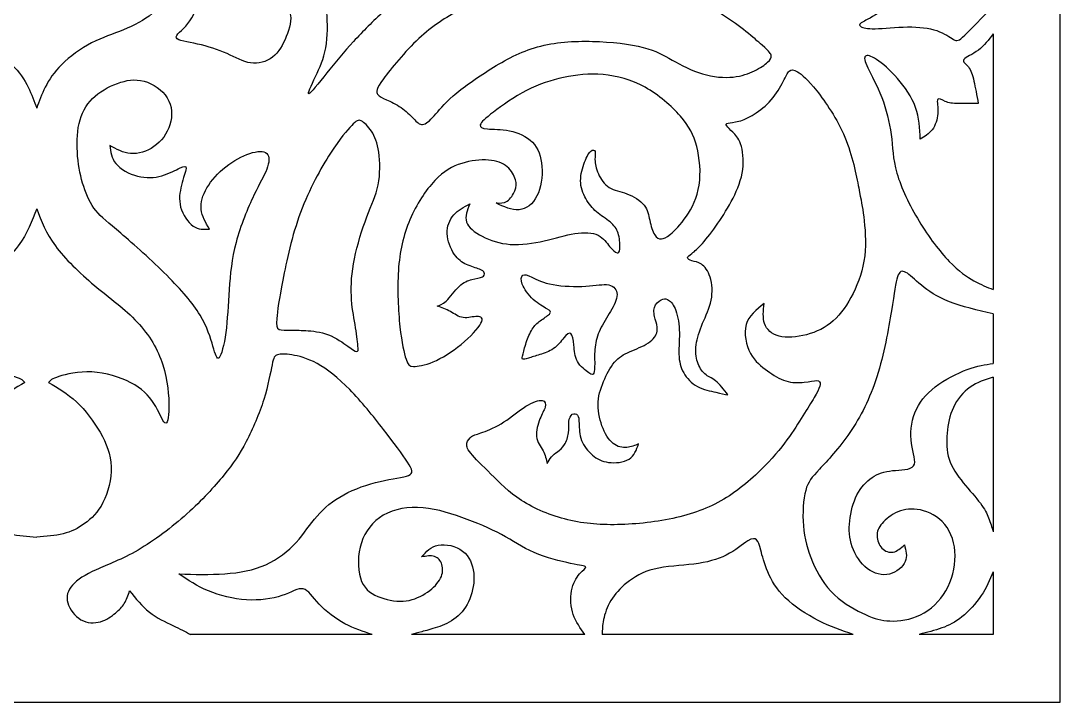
# Model space of a CAD drawing. Header units: millimetres. Extents: x 169 to 447, y 9 to 409.
# Drawn here: x 306.1 to 447.2, y 8.9 to 101.4 of the extents above; entities that cross this region are included whole.
import ezdxf

# ---------------------------------------------------------------- set-up
doc = ezdxf.new("R2010")
doc.units = ezdxf.units.MM
for name, color, linetype in [('Default', 7, 'Continuous'), ('DV1_Layer_1', 7, 'Continuous'), ('Layer_1', 7, 'Continuous')]:
    doc.layers.add(name, color=color, linetype=linetype)

# ---------------------------------------------------------------- blocks, each defined once
blk = doc.blocks.new('SE')
at = {"layer": 'DV1_Layer_1', "color": 7, "linetype": 'Continuous'}
for points, knots in [([(369.37, 127.8), (369.92, 127.35), (370.48, 126.91), (370.9, 124.99), (370.77, 123.53), (370.06, 121.95), (369.35, 120.38), (368.06, 118.69), (366.51, 117.27), (364.97, 115.85), (363.18, 114.69), (362.05, 113.7), (360.93, 112.7), (360.47, 111.87), (360.28, 110.77), (360.09, 109.66), (360.18, 108.28), (359.39, 106.88), (358.61, 105.48), (356.94, 104.06), (355.44, 102.68), (353.93, 101.31), (352.57, 99.97), (351.29, 98.57), (350.01, 97.17), (348.81, 95.71), (347.67, 94.3), (346.53, 92.89), (345.46, 91.53), (345.22, 91.46), (344.98, 91.4), (345.57, 92.62), (346.71, 95.03), (347.26, 96.21), (347.53, 97.73), (347.8, 99.25), (347.8, 101.11), (347.65, 102.51), (347.5, 103.91), (347.19, 104.85), (345.99, 106.47), (345.09, 107.15), (344.1, 107.38), (343.1, 107.61), (342.01, 107.39), (341.2, 106.82), (340.39, 106.25), (339.86, 105.33), (339.34, 104.41), (339.78, 104.54), (340.21, 104.67), (340.87, 104.39), (341.53, 104.11), (342.4, 103.41), (342.67, 102.47), (342.95, 101.53), (342.62, 100.34), (341.72, 98.14), (341.15, 97.11), (340.31, 96.45), (339.47, 95.8), (338.35, 95.51), (337.32, 95.66), (336.28, 95.82), (335.31, 96.41), (334.12, 96.93), (332.93, 97.46), (331.51, 97.92), (330.13, 98.22), (328.75, 98.53), (327.42, 98.68), (327.24, 99.06), (327.07, 99.45), (328.05, 100.06), (328.81, 101.01), (329.56, 101.96), (330.09, 103.25), (330.38, 104.37), (330.68, 105.48), (330.74, 106.42), (330.68, 107.15), (330.61, 107.87), (330.41, 108.37), (330.22, 108.88)], [0, 0, 0, 0, 0.033333, 0.033333, 0.066667, 0.066667, 0.066667, 0.1, 0.1, 0.1, 0.133333, 0.133333, 0.133333, 0.166667, 0.166667, 0.166667, 0.2, 0.2, 0.2, 0.233333, 0.233333, 0.233333, 0.266667, 0.266667, 0.266667, 0.3, 0.3, 0.3, 0.333333, 0.333333, 0.333333, 0.366667, 0.366667, 0.4, 0.4, 0.4, 0.433333, 0.433333, 0.433333, 0.466667, 0.466667, 0.5, 0.5, 0.5, 0.533333, 0.533333, 0.533333, 0.566667, 0.566667, 0.566667, 0.6, 0.6, 0.6, 0.633333, 0.633333, 0.633333, 0.666667, 0.666667, 0.7, 0.7, 0.7, 0.733333, 0.733333, 0.733333, 0.766667, 0.766667, 0.766667, 0.8, 0.8, 0.8, 0.833333, 0.833333, 0.833333, 0.866667, 0.866667, 0.866667, 0.9, 0.9, 0.9, 0.933333, 0.933333, 0.933333, 1, 1, 1, 1]), ([(438.15, 124.82), (437.63, 123.35), (437.1, 121.89), (436.17, 119.78), (435.24, 117.67), (433.91, 114.91), (430.58, 109.81), (428.59, 107.47), (426.77, 105.74), (424.94, 104), (423.28, 102.86), (421.05, 101.5), (419.91, 101.07), (419.96, 100.72), (420.22, 100.56), (420.48, 100.41), (420.98, 100.28), (422.11, 100.31), (423.23, 100.34), (424.98, 100.54), (426.53, 100.55), (428.08, 100.57), (429.43, 100.41), (430.48, 100.05), (431.53, 99.69), (432.28, 99.13), (432.76, 98.86), (433.23, 98.59), (433.43, 98.62), (434.28, 99.41), (435.13, 100.21), (436.64, 101.79), (438.15, 103.36)], [0, 0, 0, 0, 0.076923, 0.076923, 0.076923, 0.153846, 0.153846, 0.230769, 0.230769, 0.230769, 0.307692, 0.307692, 0.384615, 0.461538, 0.461538, 0.461538, 0.538462, 0.538462, 0.538462, 0.615385, 0.615385, 0.615385, 0.692308, 0.692308, 0.692308, 0.769231, 0.769231, 0.769231, 0.846154, 0.846154, 0.846154, 1, 1, 1, 1]), ([(290.23, 108.07), (290.18, 107.18), (290.13, 106.29), (290.47, 105.31), (290.81, 104.32), (291.53, 103.25), (292.6, 102.36), (293.67, 101.46), (295.09, 100.74), (296.51, 100.16), (297.94, 99.58), (299.36, 99.14), (302.29, 97.61), (303.8, 96.52), (304.88, 95.46), (305.96, 94.4), (306.62, 93.37), (307.11, 92.38), (307.61, 91.4), (307.95, 90.46), (308.28, 89.52)], [0, 0, 0, 0, 0.125, 0.125, 0.125, 0.25, 0.25, 0.25, 0.375, 0.375, 0.375, 0.5, 0.5, 0.625, 0.625, 0.625, 0.75, 0.75, 0.75, 1, 1, 1, 1]), ([(326.34, 108.07), (326.38, 107.18), (326.43, 106.29), (326.09, 105.31), (325.76, 104.32), (325.04, 103.25), (323.96, 102.36), (322.89, 101.46), (321.47, 100.74), (320.05, 100.16), (318.63, 99.58), (317.21, 99.14), (314.27, 97.61), (312.77, 96.52), (311.68, 95.46), (310.6, 94.4), (309.94, 93.37), (309.45, 92.38), (308.95, 91.4), (308.62, 90.46), (308.28, 89.52)], [0, 0, 0, 0, 0.125, 0.125, 0.125, 0.25, 0.25, 0.25, 0.375, 0.375, 0.375, 0.5, 0.5, 0.625, 0.625, 0.625, 0.75, 0.75, 0.75, 1, 1, 1, 1]), ([(365.8, 102.87), (367.84, 103.91), (370.16, 104.85), (373.03, 105.64), (375.91, 106.42), (379.34, 107.06), (382.99, 107.02), (386.65, 106.97), (390.52, 106.25), (396.86, 104.5), (399.33, 103.47), (401.54, 102.1), (403.75, 100.74), (405.7, 99.03), (406.76, 98.07), (407.82, 97.11), (407.99, 96.89), (408.01, 96.64), (408.04, 96.39), (407.9, 96.1), (407.52, 95.75), (407.14, 95.4), (406.5, 94.99), (405.73, 94.6), (404.95, 94.22), (404.03, 93.87), (402.83, 93.75), (401.63, 93.63), (400.14, 93.74), (398.67, 94.18), (397.21, 94.61), (395.77, 95.38), (393.36, 96.74), (392.4, 97.33), (390.64, 97.77), (388.88, 98.22), (386.32, 98.53), (383.75, 98.59), (381.18, 98.66), (378.6, 98.49), (376.28, 97.84), (373.96, 97.19), (371.9, 96.08), (369.94, 94.85), (367.97, 93.63), (366.09, 92.3), (364.81, 91.18), (363.53, 90.06), (362.85, 89.17), (362.25, 88.49), (361.65, 87.81), (361.12, 87.35), (360.68, 87.31), (360.25, 87.27), (359.9, 87.64), (358.98, 88.58), (358.41, 89.15), (357.75, 89.61), (357.1, 90.06), (356.35, 90.41), (355.2, 90.94), (354.78, 91.11), (354.57, 91.41), (354.36, 91.71), (354.36, 92.12), (356.33, 94.88), (358.3, 97.22), (360.16, 98.96), (362.02, 100.69), (363.77, 101.83), (365.8, 102.87)], [0, 0, 0, 0, 0.038462, 0.038462, 0.038462, 0.076923, 0.076923, 0.076923, 0.115385, 0.115385, 0.153846, 0.153846, 0.153846, 0.192308, 0.192308, 0.192308, 0.230769, 0.230769, 0.230769, 0.269231, 0.269231, 0.269231, 0.307692, 0.307692, 0.307692, 0.346154, 0.346154, 0.346154, 0.384615, 0.384615, 0.384615, 0.423077, 0.423077, 0.461538, 0.461538, 0.461538, 0.5, 0.5, 0.5, 0.538462, 0.538462, 0.538462, 0.576923, 0.576923, 0.576923, 0.615385, 0.615385, 0.615385, 0.653846, 0.653846, 0.653846, 0.692308, 0.692308, 0.692308, 0.730769, 0.730769, 0.769231, 0.769231, 0.769231, 0.807692, 0.807692, 0.846154, 0.846154, 0.846154, 0.884615, 0.884615, 0.923077, 0.923077, 0.923077, 1, 1, 1, 1]), ([(438.15, 99.62), (437.54, 98.81), (436.93, 98), (436.14, 97.41), (435.35, 96.82), (434.39, 96.45), (434.16, 96.13), (433.93, 95.82), (434.43, 95.55), (434.78, 95.12), (435.13, 94.68), (435.33, 94.07), (435.53, 93.21), (435.72, 92.36), (435.92, 91.27), (436.12, 90.17), (435.13, 90.15), (434.15, 90.13), (433.4, 90.15), (432.64, 90.17), (432.12, 90.24), (431.15, 90.63), (430.72, 90.96), (430.6, 90.71), (430.48, 90.46), (430.67, 89.63), (430.63, 88.81), (430.58, 87.99), (430.3, 87.18), (429.86, 86.6), (429.43, 86.02), (428.83, 85.67), (428.24, 85.32), (428.18, 86.76), (428.11, 88.21), (427.61, 89.62), (427.11, 91.03), (426.17, 92.41), (425.16, 93.55), (424.15, 94.7), (423.08, 95.62), (422.3, 96.13), (421.51, 96.65), (421.01, 96.76), (420.59, 96.41), (420.68, 95.95), (421.13, 95), (421.57, 94.05), (422.38, 92.6), (423.01, 90.99), (423.63, 89.39), (424.07, 87.62), (424.29, 85.94), (424.5, 84.27), (424.5, 82.69), (425.07, 80.72), (425.64, 78.74), (426.78, 76.35), (429.4, 72.02), (430.89, 70.07), (432.18, 68.73), (433.47, 67.38), (434.57, 66.64), (435.53, 66.11), (436.49, 65.57), (437.32, 65.24), (438.15, 64.91)], [0, 0, 0, 0, 0.041667, 0.041667, 0.041667, 0.083333, 0.083333, 0.083333, 0.125, 0.125, 0.125, 0.166667, 0.166667, 0.166667, 0.208333, 0.208333, 0.208333, 0.25, 0.25, 0.25, 0.291667, 0.291667, 0.333333, 0.333333, 0.333333, 0.375, 0.375, 0.375, 0.416667, 0.416667, 0.416667, 0.458333, 0.458333, 0.458333, 0.5, 0.5, 0.5, 0.541667, 0.541667, 0.541667, 0.583333, 0.583333, 0.583333, 0.625, 0.625, 0.666667, 0.666667, 0.666667, 0.708333, 0.708333, 0.708333, 0.75, 0.75, 0.75, 0.791667, 0.791667, 0.791667, 0.833333, 0.833333, 0.875, 0.875, 0.875, 0.916667, 0.916667, 0.916667, 1, 1, 1, 1]), ([(419.88, 78.71), (419.54, 80.44), (419.04, 83.11), (418, 85.59), (416.96, 88.07), (415.38, 90.37), (414.18, 91.88), (412.98, 93.39), (412.15, 94.11), (411.58, 94.46), (411.01, 94.81), (410.7, 94.79), (410.45, 94.55), (410.2, 94.31), (410, 93.85), (409.63, 93.14), (409.26, 92.43), (408.71, 91.46), (407.31, 89.85), (406.46, 89.19), (404.93, 88.23), (404.25, 87.92), (403.63, 87.76), (403.01, 87.59), (402.44, 87.57), (401.85, 87.44), (401.82, 87.33), (401.97, 87.12), (402.11, 86.92), (402.41, 86.61), (402.78, 86.26), (403.14, 85.91), (403.55, 85.52), (403.85, 84.67), (404.14, 83.83), (404.32, 82.54), (404.14, 81.22), (403.97, 79.89), (403.44, 78.54), (402.82, 77.3), (402.2, 76.07), (401.47, 74.95), (400.74, 73.9), (400.01, 72.85), (399.27, 71.87), (398.66, 71.18), (398.06, 70.49), (397.6, 70.1), (397.25, 69.82), (396.9, 69.55), (396.66, 69.4), (396.66, 69.23), (396.66, 69.07), (396.9, 68.89), (397.25, 68.8), (397.6, 68.7), (398.06, 68.68), (398.52, 68.37), (398.98, 68.06), (399.44, 67.47), (399.71, 66.6), (399.99, 65.72), (400.07, 64.56), (399.86, 63.47), (399.64, 62.38), (399.11, 61.35), (398.69, 60.33), (398.26, 59.31), (397.93, 58.31), (397.81, 57.42), (397.69, 56.54), (397.78, 55.77), (398, 55.09), (398.22, 54.42), (398.57, 53.82), (398.99, 53.46), (399.42, 53.1), (399.92, 52.97), (400.46, 52.53), (400.99, 52.1), (401.56, 51.35), (402.13, 50.61), (401.67, 50.72), (401.21, 50.83), (400.49, 50.98), (399.77, 51.13), (398.78, 51.33), (397.98, 51.77), (397.17, 52.21), (396.53, 52.88), (396.12, 53.62), (395.7, 54.35), (395.5, 55.14), (395.47, 56.13), (395.44, 57.13), (395.57, 58.33), (395.53, 59.46), (395.48, 60.58), (395.04, 62.68), (394.26, 63.38), (393.62, 63.71), (393.38, 63.69), (393.05, 63.5), (392.73, 63.32), (392.31, 62.97), (392.16, 62.49), (392, 62), (392.11, 61.39), (392.26, 60.88), (392.4, 60.36), (392.57, 59.95), (392.53, 59.45), (392.49, 58.94), (392.22, 58.35), (391.59, 57.86), (390.95, 57.37), (389.95, 56.97), (389.1, 56.61), (388.24, 56.25), (387.54, 55.92), (386.94, 55.3), (386.34, 54.68), (385.84, 53.76), (385.4, 52.79), (384.96, 51.81), (384.59, 50.78), (384.51, 49.69), (384.44, 48.6), (384.66, 47.44), (385.03, 46.42), (385.4, 45.4), (385.92, 44.53), (386.53, 44.04), (387.13, 43.55), (387.8, 43.44), (388.4, 43.49), (388.99, 43.55), (389.49, 43.76), (389.99, 43.98), (389.71, 43.17), (389.42, 42.36), (388.7, 41.9), (387.98, 41.45), (386.82, 41.34), (385.91, 41.46), (385.01, 41.58), (384.35, 41.93), (383.74, 42.45), (383.12, 42.98), (382.56, 43.68), (382.26, 44.45), (381.97, 45.23), (381.94, 46.08), (381.9, 47.31), (381.88, 47.68), (381.71, 47.89), (381.55, 48.09), (381.24, 48.14), (381, 47.99), (380.76, 47.83), (380.59, 47.48), (380.53, 47.03), (380.48, 46.59), (380.54, 46.04), (380.48, 45.47), (380.41, 44.9), (380.22, 44.31), (379.94, 43.87), (379.67, 43.44), (379.32, 43.15), (379, 42.91), (378.68, 42.67), (378.4, 42.47), (378.17, 42.21), (377.94, 41.95), (377.77, 41.62), (377.59, 41.29), (377.46, 41.88), (377.33, 42.47), (376.72, 43.63), (376.24, 44.2), (376.14, 44.96), (376.04, 45.71), (376.32, 46.65), (376.89, 48.05), (377.18, 48.51), (377.3, 48.95), (377.42, 49.38), (377.37, 49.8), (376.92, 49.87), (376.48, 49.93), (375.62, 49.65), (374.69, 49.07), (373.76, 48.49), (372.76, 47.61), (371.72, 46.95), (370.68, 46.28), (369.61, 45.82), (368.85, 45.55), (368.1, 45.27), (367.66, 45.19), (367.01, 44.77), (366.79, 44.44), (366.7, 44.09), (366.61, 43.74), (366.66, 43.37), (367.2, 42.69), (367.75, 42.01), (368.8, 41.03), (369.95, 39.88), (371.1, 38.73), (372.34, 37.42), (374.09, 36.3), (375.84, 35.17), (378.09, 34.23), (380.39, 33.67), (382.69, 33.11), (385.03, 32.94), (387.63, 33.03), (390.23, 33.11), (393.1, 33.46), (395.61, 34.09), (398.13, 34.71), (400.29, 35.61), (402.32, 36.93), (404.34, 38.25), (406.22, 40), (407.63, 41.5), (409.04, 43), (409.98, 44.25), (411.56, 46.54), (412.19, 47.59), (412.75, 48.49), (413.31, 49.38), (413.79, 50.13), (414.12, 50.72), (414.44, 51.31), (414.62, 51.75), (414.65, 52.05), (414.68, 52.36), (414.58, 52.53), (414.21, 52.55), (413.85, 52.56), (413.24, 52.4), (412.49, 52.33), (411.73, 52.25), (410.84, 52.25), (409.98, 52.51), (409.13, 52.77), (408.32, 53.3), (407.49, 53.89), (406.66, 54.48), (405.8, 55.14), (404.6, 57.37), (404.25, 58.94), (404.6, 60.15), (404.95, 61.35), (406, 62.18), (407.05, 63.01), (406.94, 62.05), (406.83, 61.09), (407.11, 60.29), (407.38, 59.49), (408.04, 58.86), (410.09, 58.33), (411.49, 58.44), (412.81, 58.79), (414.14, 59.14), (415.38, 59.73), (416.44, 60.67), (417.51, 61.61), (418.38, 62.9), (419.12, 64.4), (419.87, 65.9), (421.09, 69.31), (420.74, 73.38), (420.57, 74.79), (420.39, 76.2), (420.22, 76.99), (419.88, 78.71)], [0, 0, 0, 0, 0.010101, 0.010101, 0.010101, 0.020202, 0.020202, 0.020202, 0.030303, 0.030303, 0.030303, 0.040404, 0.040404, 0.040404, 0.050505, 0.050505, 0.050505, 0.060606, 0.060606, 0.070707, 0.070707, 0.080808, 0.080808, 0.080808, 0.090909, 0.090909, 0.10101, 0.10101, 0.10101, 0.111111, 0.111111, 0.111111, 0.121212, 0.121212, 0.121212, 0.131313, 0.131313, 0.131313, 0.141414, 0.141414, 0.141414, 0.151515, 0.151515, 0.151515, 0.161616, 0.161616, 0.161616, 0.171717, 0.171717, 0.171717, 0.181818, 0.181818, 0.181818, 0.191919, 0.191919, 0.191919, 0.20202, 0.20202, 0.20202, 0.212121, 0.212121, 0.212121, 0.222222, 0.222222, 0.222222, 0.232323, 0.232323, 0.232323, 0.242424, 0.242424, 0.242424, 0.252525, 0.252525, 0.252525, 0.262626, 0.262626, 0.262626, 0.272727, 0.272727, 0.272727, 0.282828, 0.282828, 0.282828, 0.292929, 0.292929, 0.292929, 0.30303, 0.30303, 0.30303, 0.313131, 0.313131, 0.313131, 0.323232, 0.323232, 0.323232, 0.333333, 0.333333, 0.333333, 0.343434, 0.353535, 0.353535, 0.363636, 0.363636, 0.363636, 0.373737, 0.373737, 0.373737, 0.383838, 0.383838, 0.383838, 0.393939, 0.393939, 0.393939, 0.40404, 0.40404, 0.40404, 0.414141, 0.414141, 0.414141, 0.424242, 0.424242, 0.424242, 0.434343, 0.434343, 0.434343, 0.444444, 0.444444, 0.444444, 0.454545, 0.454545, 0.454545, 0.464646, 0.464646, 0.464646, 0.474747, 0.474747, 0.474747, 0.484848, 0.484848, 0.484848, 0.494949, 0.494949, 0.494949, 0.505051, 0.505051, 0.505051, 0.515152, 0.515152, 0.515152, 0.525253, 0.525253, 0.525253, 0.535354, 0.535354, 0.545455, 0.545455, 0.545455, 0.555556, 0.555556, 0.555556, 0.565657, 0.565657, 0.565657, 0.575758, 0.575758, 0.575758, 0.585859, 0.585859, 0.585859, 0.59596, 0.59596, 0.59596, 0.606061, 0.606061, 0.606061, 0.616162, 0.616162, 0.616162, 0.626263, 0.626263, 0.636364, 0.636364, 0.636364, 0.646465, 0.646465, 0.656566, 0.656566, 0.656566, 0.666667, 0.666667, 0.666667, 0.676768, 0.676768, 0.676768, 0.686869, 0.686869, 0.686869, 0.69697, 0.69697, 0.69697, 0.707071, 0.707071, 0.717172, 0.717172, 0.717172, 0.727273, 0.727273, 0.727273, 0.737374, 0.737374, 0.737374, 0.747475, 0.747475, 0.747475, 0.757576, 0.757576, 0.757576, 0.767677, 0.767677, 0.767677, 0.777778, 0.777778, 0.777778, 0.787879, 0.787879, 0.787879, 0.79798, 0.79798, 0.79798, 0.808081, 0.808081, 0.818182, 0.818182, 0.818182, 0.828283, 0.828283, 0.828283, 0.838384, 0.838384, 0.838384, 0.848485, 0.848485, 0.848485, 0.858586, 0.858586, 0.858586, 0.868687, 0.868687, 0.868687, 0.878788, 0.878788, 0.878788, 0.888889, 0.888889, 0.89899, 0.89899, 0.89899, 0.909091, 0.909091, 0.909091, 0.919192, 0.919192, 0.919192, 0.929293, 0.929293, 0.939394, 0.939394, 0.939394, 0.949495, 0.949495, 0.949495, 0.959596, 0.959596, 0.959596, 0.969697, 0.979798, 0.979798, 0.979798, 1, 1, 1, 1]), ([(333.05, 55.67), (333.35, 55.99), (333.72, 57.37), (333.95, 59.08), (334.18, 60.8), (334.26, 62.86), (334.41, 64.92), (334.55, 66.99), (334.75, 69.07), (335.35, 71.32), (335.95, 73.57), (336.95, 76), (337.76, 77.7), (338.57, 79.39), (339.19, 80.35), (339.52, 81.25), (339.86, 82.15), (339.93, 82.98), (339.52, 83.37), (339.12, 83.77), (338.25, 83.72), (337.22, 83.38), (336.19, 83.04), (335.01, 82.41), (333.96, 81.58), (332.91, 80.75), (331.07, 78.69), (330.5, 76.72), (330.61, 75.79), (330.72, 74.86), (331.22, 73.99), (331.73, 73.11), (330.98, 73.07), (330.24, 73.03), (329.52, 73.53), (328.8, 74.03), (328.1, 75.08), (327.82, 76.11), (327.55, 77.14), (327.7, 78.15), (327.94, 79.09), (328.18, 80.03), (328.51, 80.9), (328.55, 81.32), (328.58, 81.73), (328.32, 81.69), (327.74, 81.42), (327.16, 81.14), (326.26, 80.64), (325.25, 80.35), (324.25, 80.07), (323.13, 80), (321.98, 80.3), (320.84, 80.59), (319.65, 81.25), (319.02, 82.01), (318.39, 82.76), (318.3, 83.61), (318.21, 84.47), (319.11, 83.96), (320, 83.46), (321.03, 83.37), (322.06, 83.28), (323.22, 83.61), (325.19, 85.01), (326, 86.08), (326.74, 88.49), (326.68, 89.82), (326.01, 90.92), (325.34, 92.01), (324.07, 92.86), (322.85, 93.19), (321.62, 93.52), (320.44, 93.32), (319.23, 92.88), (318.01, 92.43), (316.77, 91.73), (315.85, 90.82), (314.93, 89.91), (314.34, 88.8), (314.03, 87.44), (313.73, 86.08), (313.71, 84.49), (313.84, 83), (313.97, 81.51), (314.25, 80.14), (314.66, 78.89), (315.06, 77.64), (315.59, 76.53), (316.32, 75.62), (317.05, 74.71), (317.99, 74.01), (319.71, 72.55), (321.43, 71.08), (323.92, 68.85), (325.93, 66.85), (327.94, 64.85), (329.47, 63.08), (330.46, 61.45), (331.44, 59.82), (331.88, 58.33), (332.21, 57.21), (332.54, 56.1), (332.76, 55.36), (333.05, 55.67)], [0, 0, 0, 0, 0.027027, 0.027027, 0.027027, 0.054054, 0.054054, 0.054054, 0.081081, 0.081081, 0.081081, 0.108108, 0.108108, 0.108108, 0.135135, 0.135135, 0.135135, 0.162162, 0.162162, 0.162162, 0.189189, 0.189189, 0.189189, 0.216216, 0.216216, 0.216216, 0.243243, 0.27027, 0.27027, 0.27027, 0.297297, 0.297297, 0.297297, 0.324324, 0.324324, 0.324324, 0.351351, 0.351351, 0.351351, 0.378378, 0.378378, 0.378378, 0.405405, 0.405405, 0.405405, 0.432432, 0.432432, 0.432432, 0.459459, 0.459459, 0.459459, 0.486486, 0.486486, 0.486486, 0.513514, 0.513514, 0.513514, 0.540541, 0.540541, 0.540541, 0.567568, 0.567568, 0.567568, 0.594595, 0.594595, 0.621622, 0.621622, 0.648649, 0.648649, 0.648649, 0.675676, 0.675676, 0.675676, 0.702703, 0.702703, 0.702703, 0.72973, 0.72973, 0.72973, 0.756757, 0.756757, 0.756757, 0.783784, 0.783784, 0.783784, 0.810811, 0.810811, 0.810811, 0.837838, 0.837838, 0.837838, 0.864865, 0.864865, 0.864865, 0.891892, 0.891892, 0.891892, 0.918919, 0.918919, 0.918919, 0.945946, 0.945946, 0.945946, 1, 1, 1, 1]), ([(374.8, 91.93), (376.48, 92.8), (378.12, 93.32), (379.82, 93.68), (381.53, 94.05), (383.3, 94.24), (385.17, 94.08), (387.04, 93.91), (389.01, 93.39), (390.87, 92.36), (392.73, 91.33), (394.48, 89.8), (395.67, 88.45), (396.86, 87.09), (397.49, 85.91), (397.9, 84.33), (398.3, 82.76), (398.48, 80.79), (397.95, 77.4), (397.25, 75.98), (396.49, 74.85), (395.72, 73.73), (394.89, 72.9), (394.31, 72.42), (393.73, 71.93), (393.4, 71.8), (393.09, 71.79), (392.77, 71.78), (392.46, 71.89), (392.19, 72.34), (391.92, 72.79), (391.68, 73.57), (391.51, 74.31), (391.35, 75.04), (391.26, 75.72), (390.75, 76.35), (390.23, 76.99), (389.29, 77.58), (388.41, 77.92), (387.52, 78.25), (386.69, 78.34), (386.02, 78.76), (385.36, 79.17), (384.85, 79.92), (384.54, 80.63), (384.22, 81.34), (384.09, 82.02), (384.08, 82.54), (384.07, 83.07), (384.17, 83.44), (384.02, 83.88), (383.5, 84.01), (382.84, 82.69), (382.57, 81.91), (382.29, 81.12), (382.07, 80.2), (382.14, 79.34), (382.21, 78.47), (382.56, 77.66), (382.98, 76.99), (383.41, 76.31), (383.91, 75.76), (385.11, 74.8), (385.81, 74.38), (386.32, 73.92), (386.82, 73.46), (387.13, 72.96), (387.29, 72.32), (387.45, 71.67), (387.48, 70.88), (387.44, 70.42), (387.41, 69.97), (387.32, 69.83), (387.08, 69.91), (386.84, 69.99), (386.06, 70.56), (385.27, 71.91), (384.5, 72.28), (383.74, 72.66), (382.6, 72.72), (381.34, 72.52), (380.08, 72.33), (378.71, 71.87), (377.2, 71.52), (375.69, 71.17), (374.05, 70.93), (371.12, 71.15), (369.83, 71.61), (368.77, 72.15), (367.71, 72.7), (366.87, 73.33), (366.63, 74.08), (366.39, 74.82), (366.74, 75.67), (367.09, 76.53), (366.28, 76.11), (365.47, 75.7), (364.9, 75.04), (364.32, 74.38), (363.97, 73.49), (364.01, 72.5), (364.05, 71.52), (364.49, 70.45), (364.98, 69.71), (365.47, 68.98), (366.02, 68.59), (367.27, 68.02), (367.97, 67.84), (368.39, 67.68), (368.82, 67.52), (368.97, 67.36), (369.04, 67.18), (369.11, 66.99), (369.08, 66.77), (368.79, 66.63), (368.49, 66.49), (367.92, 66.42), (367.37, 66.28), (366.81, 66.14), (366.26, 65.92), (365.66, 65.35), (365.06, 64.78), (364.4, 63.86), (363.89, 63.36), (363.37, 62.86), (363, 62.77), (362.63, 62.68), (363.24, 62.46), (363.86, 62.25), (364.44, 61.93), (365.02, 61.61), (365.56, 61.2), (366.2, 61.11), (366.83, 61.02), (367.55, 61.26), (368.09, 61.27), (368.62, 61.28), (368.97, 61.06), (368.23, 59.66), (367.14, 58.48), (365.9, 57.47), (364.67, 56.45), (363.29, 55.6), (362.12, 55.1), (360.95, 54.61), (359.99, 54.48), (358.85, 54.5), (358.67, 54.66), (358.42, 55.45), (358.17, 56.25), (357.84, 57.7), (357.6, 59.86), (357.36, 62.03), (357.21, 64.91), (357.56, 70.05), (358.06, 72.31), (359.83, 76.48), (361.1, 78.41), (362.33, 79.7), (363.55, 80.99), (364.73, 81.64), (365.98, 82.04), (367.22, 82.43), (369.85, 82.69), (371.55, 82.08), (372.16, 81.58), (372.76, 81.08), (373.11, 80.38), (373.27, 79.82), (373.44, 79.26), (373.41, 78.85), (373.21, 78.33), (373, 77.82), (372.6, 77.2), (372.15, 76.91), (371.69, 76.61), (371.16, 76.64), (370.64, 76.66), (371.71, 76.16), (372.78, 75.65), (374.75, 75.83), (375.64, 76.5), (376.2, 77.61), (376.76, 78.71), (376.98, 80.24), (376.78, 82.94), (376.37, 84.09), (375.58, 84.91), (374.79, 85.73), (373.63, 86.22), (372.48, 86.45), (371.34, 86.68), (370.2, 86.65), (369.47, 86.72), (368.73, 86.78), (368.41, 86.94), (368.51, 87.28), (368.62, 87.62), (369.17, 88.14), (370.3, 89), (371.42, 89.87), (373.13, 91.07), (374.8, 91.93)], [0, 0, 0, 0, 0.013514, 0.013514, 0.013514, 0.027027, 0.027027, 0.027027, 0.040541, 0.040541, 0.040541, 0.054054, 0.054054, 0.054054, 0.067568, 0.067568, 0.067568, 0.081081, 0.081081, 0.094595, 0.094595, 0.094595, 0.108108, 0.108108, 0.108108, 0.121622, 0.121622, 0.121622, 0.135135, 0.135135, 0.135135, 0.148649, 0.148649, 0.148649, 0.162162, 0.162162, 0.162162, 0.175676, 0.175676, 0.175676, 0.189189, 0.189189, 0.189189, 0.202703, 0.202703, 0.202703, 0.216216, 0.216216, 0.216216, 0.22973, 0.22973, 0.243243, 0.256757, 0.256757, 0.256757, 0.27027, 0.27027, 0.27027, 0.283784, 0.283784, 0.283784, 0.297297, 0.297297, 0.310811, 0.310811, 0.310811, 0.324324, 0.324324, 0.324324, 0.337838, 0.337838, 0.337838, 0.351351, 0.351351, 0.351351, 0.364865, 0.378378, 0.378378, 0.378378, 0.391892, 0.391892, 0.391892, 0.405405, 0.405405, 0.405405, 0.418919, 0.418919, 0.432432, 0.432432, 0.432432, 0.445946, 0.445946, 0.445946, 0.459459, 0.459459, 0.459459, 0.472973, 0.472973, 0.472973, 0.486486, 0.486486, 0.486486, 0.5, 0.5, 0.5, 0.513514, 0.513514, 0.527027, 0.527027, 0.527027, 0.540541, 0.540541, 0.540541, 0.554054, 0.554054, 0.554054, 0.567568, 0.567568, 0.567568, 0.581081, 0.581081, 0.581081, 0.594595, 0.594595, 0.594595, 0.608108, 0.608108, 0.608108, 0.621622, 0.621622, 0.621622, 0.635135, 0.635135, 0.635135, 0.648649, 0.648649, 0.648649, 0.662162, 0.662162, 0.675676, 0.675676, 0.675676, 0.689189, 0.689189, 0.689189, 0.702703, 0.702703, 0.716216, 0.716216, 0.716216, 0.72973, 0.72973, 0.72973, 0.743243, 0.743243, 0.756757, 0.756757, 0.77027, 0.77027, 0.77027, 0.783784, 0.783784, 0.783784, 0.797297, 0.810811, 0.810811, 0.810811, 0.824324, 0.824324, 0.824324, 0.837838, 0.837838, 0.837838, 0.851351, 0.851351, 0.851351, 0.864865, 0.864865, 0.864865, 0.878378, 0.878378, 0.891892, 0.891892, 0.891892, 0.905405, 0.905405, 0.918919, 0.918919, 0.918919, 0.932432, 0.932432, 0.932432, 0.945946, 0.945946, 0.945946, 0.959459, 0.959459, 0.959459, 0.972973, 0.972973, 0.972973, 1, 1, 1, 1]), ([(341.69, 66.2), (342.18, 68.76), (342.93, 72.22), (344.1, 75.38), (345.27, 78.54), (346.86, 81.4), (348.15, 83.41), (349.44, 85.41), (350.43, 86.54), (351.05, 87.19), (351.67, 87.83), (351.94, 87.99), (352.75, 87.62), (353.29, 87.09), (353.74, 86.39), (354.19, 85.69), (354.54, 84.82), (354.91, 82.26), (354.93, 80.57), (354.64, 79.12), (354.34, 77.66), (353.73, 76.44), (353.1, 74.77), (352.46, 73.09), (351.81, 70.97), (351.42, 69.08), (351.04, 67.19), (350.93, 65.53), (351, 64.06), (351.06, 62.59), (351.3, 61.33), (351.7, 58.99), (351.85, 57.91), (351.9, 57.29), (351.96, 56.67), (351.91, 56.49), (351.52, 56.54), (351.17, 56.76), (350.53, 57.21), (349.88, 57.67), (348.94, 58.37), (347.89, 58.78), (346.84, 59.18), (345.68, 59.29), (344.81, 59.35), (343.93, 59.4), (343.34, 59.4), (342.14, 59.38), (341.53, 59.36), (341.19, 59.51), (340.85, 59.66), (340.78, 59.99), (340.87, 60.99), (340.96, 61.98), (341.2, 63.64), (341.69, 66.2)], [0, 0, 0, 0, 0.047619, 0.047619, 0.047619, 0.095238, 0.095238, 0.095238, 0.142857, 0.142857, 0.142857, 0.190476, 0.190476, 0.238095, 0.238095, 0.238095, 0.285714, 0.285714, 0.333333, 0.333333, 0.333333, 0.380952, 0.380952, 0.380952, 0.428571, 0.428571, 0.428571, 0.47619, 0.47619, 0.47619, 0.52381, 0.52381, 0.571429, 0.571429, 0.571429, 0.619048, 0.619048, 0.666667, 0.666667, 0.666667, 0.714286, 0.714286, 0.714286, 0.761905, 0.761905, 0.761905, 0.809524, 0.809524, 0.857143, 0.857143, 0.857143, 0.904762, 0.904762, 0.904762, 1, 1, 1, 1]), ([(308.28, 75.87), (307.66, 74.23), (307.04, 72.59), (304.45, 69.07), (302.49, 67.19), (300.44, 65.48), (298.4, 63.78), (296.27, 62.25), (294.63, 60.5), (292.99, 58.75), (291.83, 56.78), (291.17, 54.7), (290.5, 52.62), (290.33, 50.43), (290.34, 48.93), (290.35, 47.42), (290.54, 46.59), (290.87, 46.81), (291.2, 47.04), (291.66, 48.34), (292.37, 49.45), (293.08, 50.57), (294.04, 51.51), (296.97, 53.04), (298.94, 53.63), (300.78, 53.73), (302.62, 53.82), (304.32, 53.43), (305.28, 53.11), (306.25, 52.8), (306.47, 52.56), (306.68, 52.32), (305.39, 51.55), (304.1, 50.78), (302.89, 49.66), (301.68, 48.53), (300.54, 47.04), (299.68, 45.55), (298.81, 44.05), (298.22, 42.54), (298.17, 40.87), (298.11, 39.19), (298.59, 37.36), (299.97, 34.67), (300.87, 33.81), (301.77, 33.16), (302.68, 32.5), (303.6, 32.04), (304.69, 31.77), (305.77, 31.49), (307.03, 31.41), (308.28, 31.32)], [0, 0, 0, 0, 0.052632, 0.052632, 0.105263, 0.105263, 0.105263, 0.157895, 0.157895, 0.157895, 0.210526, 0.210526, 0.210526, 0.263158, 0.263158, 0.263158, 0.315789, 0.315789, 0.315789, 0.368421, 0.368421, 0.368421, 0.421053, 0.421053, 0.473684, 0.473684, 0.473684, 0.526316, 0.526316, 0.526316, 0.578947, 0.578947, 0.578947, 0.631579, 0.631579, 0.631579, 0.684211, 0.684211, 0.684211, 0.736842, 0.736842, 0.736842, 0.789474, 0.789474, 0.842105, 0.842105, 0.842105, 0.894737, 0.894737, 0.894737, 1, 1, 1, 1]), ([(308.28, 75.87), (308.9, 74.23), (309.52, 72.59), (312.11, 69.07), (314.08, 67.19), (316.12, 65.48), (318.17, 63.78), (320.29, 62.25), (321.93, 60.5), (323.57, 58.75), (324.73, 56.78), (325.4, 54.7), (326.06, 52.62), (326.24, 50.43), (326.23, 48.93), (326.22, 47.42), (326.02, 46.59), (325.69, 46.81), (325.36, 47.04), (324.9, 48.34), (324.19, 49.45), (323.48, 50.57), (322.52, 51.51), (319.59, 53.04), (317.62, 53.63), (315.78, 53.73), (313.95, 53.82), (312.24, 53.43), (311.28, 53.11), (310.32, 52.8), (310.1, 52.56), (309.88, 52.32), (311.17, 51.55), (312.46, 50.78), (313.67, 49.66), (314.89, 48.53), (316.02, 47.04), (316.89, 45.55), (317.75, 44.05), (318.34, 42.54), (318.4, 40.87), (318.45, 39.19), (317.97, 37.36), (316.59, 34.67), (315.7, 33.81), (314.79, 33.16), (313.88, 32.5), (312.96, 32.04), (311.88, 31.77), (310.79, 31.49), (309.54, 31.41), (308.28, 31.32)], [0, 0, 0, 0, 0.052632, 0.052632, 0.105263, 0.105263, 0.105263, 0.157895, 0.157895, 0.157895, 0.210526, 0.210526, 0.210526, 0.263158, 0.263158, 0.263158, 0.315789, 0.315789, 0.315789, 0.368421, 0.368421, 0.368421, 0.421053, 0.421053, 0.473684, 0.473684, 0.473684, 0.526316, 0.526316, 0.526316, 0.578947, 0.578947, 0.578947, 0.631579, 0.631579, 0.631579, 0.684211, 0.684211, 0.684211, 0.736842, 0.736842, 0.736842, 0.789474, 0.789474, 0.842105, 0.842105, 0.842105, 0.894737, 0.894737, 0.894737, 1, 1, 1, 1]), ([(384.78, 59.49), (385.16, 60.3), (385.71, 61.13), (386.19, 61.95), (386.67, 62.77), (387.08, 63.58), (387.08, 64.89), (386.67, 65.39), (385.95, 65.54), (385.22, 65.68), (384.2, 65.46), (382.82, 65.37), (381.44, 65.29), (379.71, 65.33), (378.39, 65.58), (377.07, 65.83), (376.15, 66.29), (375.51, 66.59), (374.88, 66.88), (374.53, 67.01), (374.3, 66.86), (374.07, 66.71), (373.96, 66.27), (374.2, 65.63), (374.44, 65), (375.03, 64.17), (375.7, 63.56), (376.37, 62.94), (377.11, 62.55), (377.56, 62.29), (378.01, 62.03), (378.16, 61.9), (377.97, 61.67), (377.79, 61.44), (377.26, 61.11), (376.82, 60.79), (376.37, 60.48), (376.01, 60.18), (375.35, 59.26), (375.06, 58.64), (374.83, 57.98), (374.6, 57.32), (374.43, 56.62), (374.32, 56.17), (374.2, 55.73), (374.16, 55.53), (374.26, 55.47), (374.37, 55.41), (374.63, 55.49), (375.03, 55.61), (375.44, 55.73), (375.98, 55.89), (376.59, 56.08), (377.2, 56.27), (377.89, 56.49), (378.45, 56.9), (379.01, 57.3), (379.45, 57.89), (379.84, 58.35), (380.23, 58.81), (380.57, 59.13), (380.8, 58.95), (381.03, 58.78), (381.14, 58.09), (381.21, 57.36), (381.28, 56.63), (381.31, 55.85), (381.7, 55.17), (382.08, 54.48), (382.82, 53.89), (383.69, 53.32), (383.82, 53.34), (384, 53.8), (384.04, 54.24), (384.04, 55.49), (384, 56.3), (384.09, 57.09), (384.17, 57.89), (384.39, 58.68), (384.78, 59.49)], [0, 0, 0, 0, 0.034483, 0.034483, 0.034483, 0.068966, 0.068966, 0.103448, 0.103448, 0.103448, 0.137931, 0.137931, 0.137931, 0.172414, 0.172414, 0.172414, 0.206897, 0.206897, 0.206897, 0.241379, 0.241379, 0.241379, 0.275862, 0.275862, 0.275862, 0.310345, 0.310345, 0.310345, 0.344828, 0.344828, 0.344828, 0.37931, 0.37931, 0.37931, 0.413793, 0.413793, 0.413793, 0.448276, 0.448276, 0.482759, 0.482759, 0.482759, 0.517241, 0.517241, 0.517241, 0.551724, 0.551724, 0.551724, 0.586207, 0.586207, 0.586207, 0.62069, 0.62069, 0.62069, 0.655172, 0.655172, 0.655172, 0.689655, 0.689655, 0.689655, 0.724138, 0.724138, 0.724138, 0.758621, 0.758621, 0.758621, 0.793103, 0.793103, 0.793103, 0.827586, 0.827586, 0.862069, 0.862069, 0.896552, 0.896552, 0.931034, 0.931034, 0.931034, 1, 1, 1, 1]), ([(438.15, 61.63), (436.01, 62.11), (433.87, 62.59), (432.19, 63.25), (430.52, 63.91), (429.32, 64.74), (428.39, 65.5), (427.46, 66.27), (426.8, 66.97), (426.29, 67.25), (425.77, 67.54), (425.4, 67.41), (425.14, 66.64), (424.88, 65.88), (424.57, 63.08), (423.3, 56.08), (422.35, 53.09), (421.4, 50.11), (420.13, 47.64), (418.69, 45.52), (417.24, 43.41), (415.62, 41.66), (414.56, 40.53), (413.5, 39.39), (413, 38.86), (412.37, 36.46), (412.23, 34.58), (412.38, 32.85), (412.52, 31.12), (413.35, 27.97), (415.27, 24.74), (416.59, 23.49), (417.9, 22.24), (419.56, 21.37), (422.08, 20.23), (422.93, 19.97), (424.13, 19.94), (425.34, 19.9), (426.89, 20.1), (428.28, 20.78), (429.67, 21.46), (430.89, 22.61), (431.72, 24.05), (432.55, 25.48), (432.99, 27.19), (432.97, 28.8), (432.95, 30.42), (432.47, 31.95), (431.58, 33.04), (430.69, 34.12), (429.4, 34.75), (428.26, 35), (427.11, 35.26), (426.1, 35.12), (424.33, 34.38), (423.56, 33.77), (423.07, 33.19), (422.58, 32.61), (422.36, 32.06), (422.37, 31.47), (422.38, 30.88), (422.62, 30.25), (423.04, 29.82), (423.45, 29.39), (424.05, 29.18), (424.58, 29.29), (425.12, 29.39), (425.6, 29.83), (426.08, 30.27), (426.3, 29.5), (426.52, 28.74), (426.2, 28), (425.88, 27.25), (425.03, 26.53), (424.06, 26.3), (423.08, 26.07), (421.99, 26.33), (421.07, 27.03), (420.15, 27.73), (419.41, 28.87), (419, 30.02), (418.6, 31.17), (418.53, 32.33), (418.66, 33.54), (418.8, 34.75), (419.12, 36.02), (419.65, 37.05), (420.17, 38.08), (420.9, 38.86), (421.69, 39.4), (422.49, 39.94), (423.37, 40.22), (424.47, 40.34), (425.58, 40.46), (426.91, 40.42), (427.33, 40.98), (427.74, 41.53), (427.24, 42.69), (427.05, 44.03), (426.87, 45.36), (427, 46.87), (427.52, 48.2), (428.05, 49.54), (428.97, 50.7), (430.27, 51.7), (431.57, 52.71), (433.25, 53.56), (434.63, 54.07), (436.01, 54.57), (437.08, 54.72), (438.15, 54.87)], [0, 0, 0, 0, 0.025, 0.025, 0.025, 0.05, 0.05, 0.05, 0.075, 0.075, 0.075, 0.1, 0.1, 0.1, 0.125, 0.15, 0.15, 0.15, 0.175, 0.175, 0.175, 0.2, 0.2, 0.2, 0.225, 0.225, 0.25, 0.25, 0.25, 0.275, 0.3, 0.3, 0.3, 0.325, 0.325, 0.35, 0.35, 0.35, 0.375, 0.375, 0.375, 0.4, 0.4, 0.4, 0.425, 0.425, 0.425, 0.45, 0.45, 0.45, 0.475, 0.475, 0.475, 0.5, 0.5, 0.525, 0.525, 0.525, 0.55, 0.55, 0.55, 0.575, 0.575, 0.575, 0.6, 0.6, 0.6, 0.625, 0.625, 0.625, 0.65, 0.65, 0.65, 0.675, 0.675, 0.675, 0.7, 0.7, 0.7, 0.725, 0.725, 0.725, 0.75, 0.75, 0.75, 0.775, 0.775, 0.775, 0.8, 0.8, 0.8, 0.825, 0.825, 0.825, 0.85, 0.85, 0.85, 0.875, 0.875, 0.875, 0.9, 0.9, 0.9, 0.925, 0.925, 0.925, 0.95, 0.95, 0.95, 1, 1, 1, 1]), ([(353.84, 18.12), (352.61, 18.5), (351.39, 18.87), (350.12, 19.56), (348.85, 20.25), (347.54, 21.26), (345.7, 23.21), (345.18, 24.15), (344.47, 24.3), (343.76, 24.45), (342.86, 23.82), (340.26, 22.94), (338.55, 22.7), (336.77, 22.81), (334.99, 22.92), (333.13, 23.38), (331.59, 24.03), (330.04, 24.67), (328.82, 25.5), (327.59, 26.33), (329.69, 26.27), (331.79, 26.2), (333.81, 26.34), (335.82, 26.49), (337.74, 26.84), (339.39, 27.57), (341.04, 28.3), (342.42, 29.42), (343.51, 30.61), (344.59, 31.8), (345.38, 33.07), (346.35, 34.18), (347.32, 35.3), (348.48, 36.26), (349.96, 37.06), (351.43, 37.86), (353.23, 38.49), (356.55, 39.26), (359.61, 39.52), (359.31, 40.44), (358.63, 41.48), (357.95, 42.52), (356.75, 44.14), (355.35, 45.94), (353.95, 47.74), (352.35, 49.73), (350.79, 51.33), (349.22, 52.93), (347.69, 54.13), (346.35, 54.87), (345, 55.62), (343.84, 55.9), (342.03, 56.19), (341.37, 56.19), (340.98, 56.07), (340.59, 55.95), (340.45, 55.71), (340.24, 54.7), (340.02, 53.69), (339.71, 51.92), (339.11, 50), (338.51, 48.07), (337.61, 45.99), (336.73, 44.3), (335.84, 42.6), (334.09, 39.98), (330.72, 36.31), (328.68, 34.48), (326.63, 32.65), (324.23, 30.84), (319.85, 28.3), (317.88, 27.58), (316.36, 26.89), (314.84, 26.2), (313.77, 25.55), (313.13, 24.81), (312.48, 24.08), (312.26, 23.27), (312.5, 22.4), (312.74, 21.52), (313.44, 20.58), (314.29, 20.1), (315.13, 19.62), (316.11, 19.6), (316.94, 19.84), (317.77, 20.08), (318.45, 20.58), (319.5, 21.46), (319.87, 21.83), (320.17, 22.32), (320.46, 22.81), (320.68, 23.42), (320.9, 24.04), (321.73, 22.99), (322.56, 21.94), (323.58, 21.14), (324.6, 20.34), (325.8, 19.79), (326.76, 19.33), (327.73, 18.87), (328.45, 18.5), (329.17, 18.12)], [0, 0, 0, 0, 0.026316, 0.026316, 0.026316, 0.052632, 0.052632, 0.078947, 0.078947, 0.078947, 0.105263, 0.105263, 0.131579, 0.131579, 0.131579, 0.157895, 0.157895, 0.157895, 0.184211, 0.184211, 0.184211, 0.210526, 0.210526, 0.210526, 0.236842, 0.236842, 0.236842, 0.263158, 0.263158, 0.263158, 0.289474, 0.289474, 0.289474, 0.315789, 0.315789, 0.315789, 0.342105, 0.342105, 0.368421, 0.394737, 0.394737, 0.394737, 0.421053, 0.421053, 0.421053, 0.447368, 0.447368, 0.447368, 0.473684, 0.473684, 0.473684, 0.5, 0.5, 0.526316, 0.526316, 0.526316, 0.552632, 0.552632, 0.552632, 0.578947, 0.578947, 0.578947, 0.605263, 0.605263, 0.605263, 0.631579, 0.657895, 0.657895, 0.657895, 0.684211, 0.684211, 0.710526, 0.710526, 0.710526, 0.736842, 0.736842, 0.736842, 0.763158, 0.763158, 0.763158, 0.789474, 0.789474, 0.789474, 0.815789, 0.815789, 0.815789, 0.842105, 0.842105, 0.868421, 0.868421, 0.868421, 0.894737, 0.894737, 0.894737, 0.921053, 0.921053, 0.921053, 0.947368, 0.947368, 0.947368, 1, 1, 1, 1]), ([(438.15, 53.04), (437.06, 52.69), (435.96, 52.34), (435.01, 51.67), (434.06, 51), (433.25, 50.02), (432.74, 48.93), (432.23, 47.83), (432.01, 46.63), (431.9, 45.43), (431.79, 44.22), (431.79, 43.02), (432.16, 41.89), (432.53, 40.77), (433.27, 39.72), (434.09, 38.7), (434.92, 37.68), (436.71, 35.72), (437.28, 34.53), (437.52, 33.92), (437.76, 33.31), (437.96, 32.68), (438.15, 32.04)], [0, 0, 0, 0, 0.111111, 0.111111, 0.111111, 0.222222, 0.222222, 0.222222, 0.333333, 0.333333, 0.333333, 0.444444, 0.444444, 0.444444, 0.555556, 0.555556, 0.555556, 0.666667, 0.777778, 0.777778, 0.777778, 1, 1, 1, 1]), ([(382.71, 18.12), (382.1, 18.96), (381.48, 19.79), (381.13, 20.81), (380.78, 21.83), (380.7, 23.03), (380.88, 24.03), (381.07, 25.02), (381.53, 25.81), (381.99, 26.33), (382.45, 26.86), (382.91, 27.12), (382.82, 27.27), (382.73, 27.43), (382.1, 27.47), (380.77, 27.74), (379.45, 28.02), (377.44, 28.52), (375.81, 29.22), (374.18, 29.92), (372.93, 30.82), (371.38, 31.66), (369.83, 32.5), (367.97, 33.29), (366, 33.99), (364.03, 34.69), (361.95, 35.3), (359.99, 35.35), (358.02, 35.41), (356.16, 34.91), (353.45, 32.98), (352.59, 31.56), (352.2, 29.94), (351.81, 28.32), (351.87, 26.51), (352.4, 25.3), (352.92, 24.1), (353.9, 23.51), (356.11, 22.72), (357.34, 22.53), (358.44, 22.67), (359.55, 22.81), (360.53, 23.29), (361.34, 23.86), (362.15, 24.43), (362.78, 25.09), (363.11, 25.74), (363.44, 26.4), (363.46, 27.05), (363.3, 27.59), (363.13, 28.13), (362.78, 28.54), (362.29, 28.69), (361.8, 28.85), (361.17, 28.74), (360.53, 28.63), (361.17, 29.33), (362.43, 30.73), (365.19, 30.12), (366.11, 29.42), (367.03, 28.72), (367.49, 27.62), (367.61, 26.44), (367.73, 25.26), (367.51, 23.99), (367.08, 22.93), (366.66, 21.87), (366.02, 21.02), (365.23, 20.39), (364.45, 19.77), (363.51, 19.38), (362.68, 19.09), (361.84, 18.81), (361.12, 18.63), (360.55, 18.49), (359.99, 18.35), (359.57, 18.23), (359.15, 18.12)], [0, 0, 0, 0, 0.035714, 0.035714, 0.035714, 0.071429, 0.071429, 0.071429, 0.107143, 0.107143, 0.107143, 0.142857, 0.142857, 0.142857, 0.178571, 0.178571, 0.178571, 0.214286, 0.214286, 0.214286, 0.25, 0.25, 0.25, 0.285714, 0.285714, 0.285714, 0.321429, 0.321429, 0.321429, 0.357143, 0.357143, 0.392857, 0.392857, 0.392857, 0.428571, 0.428571, 0.428571, 0.464286, 0.464286, 0.5, 0.5, 0.5, 0.535714, 0.535714, 0.535714, 0.571429, 0.571429, 0.571429, 0.607143, 0.607143, 0.607143, 0.642857, 0.642857, 0.642857, 0.678571, 0.678571, 0.678571, 0.714286, 0.75, 0.75, 0.75, 0.785714, 0.785714, 0.785714, 0.821429, 0.821429, 0.821429, 0.857143, 0.857143, 0.857143, 0.892857, 0.892857, 0.892857, 0.928571, 0.928571, 0.928571, 1, 1, 1, 1]), ([(419.12, 18.12), (417.57, 18.65), (416.02, 19.18), (414.4, 20), (412.78, 20.82), (411.1, 21.94), (409.91, 23.1), (408.71, 24.26), (408.01, 25.46), (407.53, 26.6), (407.05, 27.73), (406.79, 28.8), (406.59, 29.55), (406.4, 30.29), (406.26, 30.71), (406.03, 30.94), (405.8, 31.17), (405.48, 31.21), (404.14, 30.38), (403.14, 29.5), (401.91, 28.88), (400.69, 28.26), (399.24, 27.89), (397.5, 27.67), (395.77, 27.45), (393.73, 27.38), (392.12, 26.99), (390.52, 26.6), (389.34, 25.87), (388.4, 25.12), (387.45, 24.36), (386.76, 23.58), (386.24, 22.71), (385.73, 21.85), (385.4, 20.91), (385.24, 20.13), (385.07, 19.35), (385.07, 18.74), (385.07, 18.12)], [0, 0, 0, 0, 0.071429, 0.071429, 0.071429, 0.142857, 0.142857, 0.142857, 0.214286, 0.214286, 0.214286, 0.285714, 0.285714, 0.285714, 0.357143, 0.357143, 0.357143, 0.428571, 0.428571, 0.5, 0.5, 0.5, 0.571429, 0.571429, 0.571429, 0.642857, 0.642857, 0.642857, 0.714286, 0.714286, 0.714286, 0.785714, 0.785714, 0.785714, 0.857143, 0.857143, 0.857143, 1, 1, 1, 1]), ([(438.15, 26.6), (438.15, 26.6), (438.15, 18.12), (438.15, 18.12), (428.11, 18.12), (428.11, 18.12)], [0, 0, 0, 0, 0.333333, 0.333333, 1, 1, 1, 1]), ([(438.15, 26.6), (437.69, 25.52), (437.23, 24.45), (436.51, 23.38), (435.79, 22.31), (434.81, 21.24), (433.89, 20.49), (432.97, 19.75), (432.12, 19.33), (431.16, 18.99), (430.21, 18.65), (429.16, 18.39), (428.11, 18.12)], [0, 0, 0, 0, 0.2, 0.2, 0.2, 0.4, 0.4, 0.4, 0.6, 0.6, 0.6, 1, 1, 1, 1])]:
    blk.add_open_spline(points, degree=3, knots=knots, dxfattribs=at)
for points in [[(438.15, 99.62), (438.15, 99.62), (438.15, 64.91), (438.15, 64.91)], [(438.15, 61.63), (438.15, 61.63), (438.15, 54.87), (438.15, 54.87)], [(438.15, 53.04), (438.15, 53.04), (438.15, 32.04), (438.15, 32.04)], [(353.84, 18.12), (353.84, 18.12), (329.17, 18.12), (329.17, 18.12)], [(382.71, 18.12), (382.71, 18.12), (359.15, 18.12), (359.15, 18.12)], [(419.12, 18.12), (419.12, 18.12), (385.07, 18.12), (385.07, 18.12)]]:
    blk.add_open_spline(points, degree=3, dxfattribs=at)
at = {"layer": 'Layer_1', "color": 7, "linetype": 'Continuous'}
for p, q in [((447.24, 8.92), (447.24, 397.74)), ((168.93, 8.92), (447.24, 8.92))]:
    blk.add_line(p, q, dxfattribs=at)

msp = doc.modelspace()

# ---------------------------------------------------------------- block references
at = {"layer": 'Default'}
msp.add_blockref('SE', (0, 0), dxfattribs=at)

doc.saveas('drawing.dxf')
